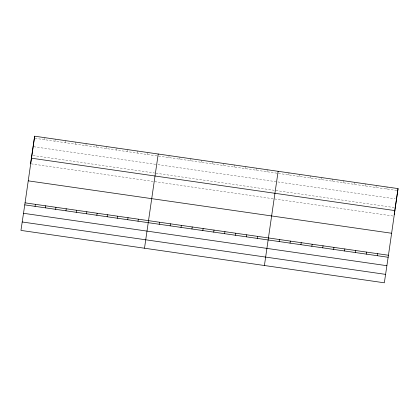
<?xml version="1.0" encoding="UTF-8"?>
<svg xmlns="http://www.w3.org/2000/svg" width="419" height="419" viewBox="0 0 419 419"><rect width="100%" height="100%" fill="white"/><g stroke="black" fill="none" stroke-linecap="round" stroke-linejoin="round"><path stroke-width="0.31" stroke-dasharray="2.1 1.57" d="M44.66 139.705L44.964 137.678M54.957 141.187L55.261 139.166M65.254 142.675L65.553 140.648M75.551 144.157L75.849 142.135M85.843 145.644L86.146 143.617M96.14 147.127L96.443 145.105M106.436 148.609L106.74 146.587M116.733 150.096L117.032 148.075M127.025 151.578L127.329 149.557M137.322 153.066L137.626 151.039M147.619 154.548L147.923 152.526M168.815 157.607L169.119 155.585M179.72 159.178L180.018 157.156M190.619 160.749L190.923 158.728M201.523 162.321L201.822 160.299M212.423 163.892L212.726 161.87M223.322 165.463L223.626 163.441M234.226 167.04L234.53 165.013M245.125 168.611L245.429 166.584M256.03 170.182L256.328 168.16M266.929 171.753L267.233 169.732M288.733 174.896L289.037 172.874M299.632 176.467L299.936 174.445M310.537 178.038L310.84 176.017M321.436 179.615L321.74 177.588M332.34 181.186L332.639 179.159M343.24 182.757L343.543 180.736M354.144 184.329L354.443 182.307M365.043 185.9L365.347 183.878M375.943 187.471L376.246 185.449M386.847 189.042L387.151 187.021M35.007 138.312L157.272 155.941M158.555 156.125L277.189 173.23M278.473 173.419L397.107 190.525M33.75 146.739L156.015 164.368M157.937 164.646L275.932 181.657M277.855 181.935L395.206 198.857M33.096 155.512L154.716 173.052M155.999 173.236L274.634 190.341M275.917 190.525L394.551 207.63M31.195 163.845L153.454 181.474M154.742 181.663L273.371 198.768M274.655 198.952L393.289 216.057"/><path stroke-width="0.63" d="M25.067 202.848L34.667 136.196L398.05 188.592L388.45 255.244L384.333 282.804L20.95 230.408L25.067 202.848L388.45 255.244M158.22 154.009L144.503 248.221M278.132 171.303L264.415 265.515M30.55 163.756L34.667 136.196M35.06 206.358L35.364 204.336M45.357 207.84L45.661 205.818M55.654 209.327L55.957 207.3M65.951 210.809L66.254 208.788M76.248 212.297L76.546 210.27M86.539 213.779L86.843 211.757M96.836 215.266L97.14 213.24M107.133 216.749L107.437 214.727M117.43 218.236L117.734 216.209M127.727 219.718L128.025 217.697M138.019 221.201L138.322 219.179M159.22 224.259L159.519 222.238M170.119 225.831L170.423 223.809M181.018 227.402L181.322 225.38M191.923 228.973L192.227 226.951M202.822 230.55L203.126 228.523M213.727 232.121L214.025 230.094M224.626 233.692L224.93 231.665M235.53 235.263L235.829 233.242M246.43 236.835L246.733 234.813M257.329 238.406L257.633 236.384M279.133 241.548L279.436 239.527M290.037 243.12L290.336 241.098M300.936 244.696L301.24 242.669M311.841 246.267L312.139 244.24M322.74 247.839L323.044 245.817M333.639 249.41L333.943 247.388M344.544 250.981L344.847 248.959M355.443 252.552L355.747 250.531M366.347 254.124L366.646 252.102M377.247 255.695L377.55 253.673M394.185 214.465L394.352 213.344M394.52 212.218L394.855 209.971M394.939 209.411L398.05 188.592M31.498 158.193L394.881 210.589M28.235 180.851L391.618 233.252M24.768 204.87L388.151 257.271M23.506 213.297L386.889 265.698M22.207 221.981L385.59 274.377"/></g></svg>
